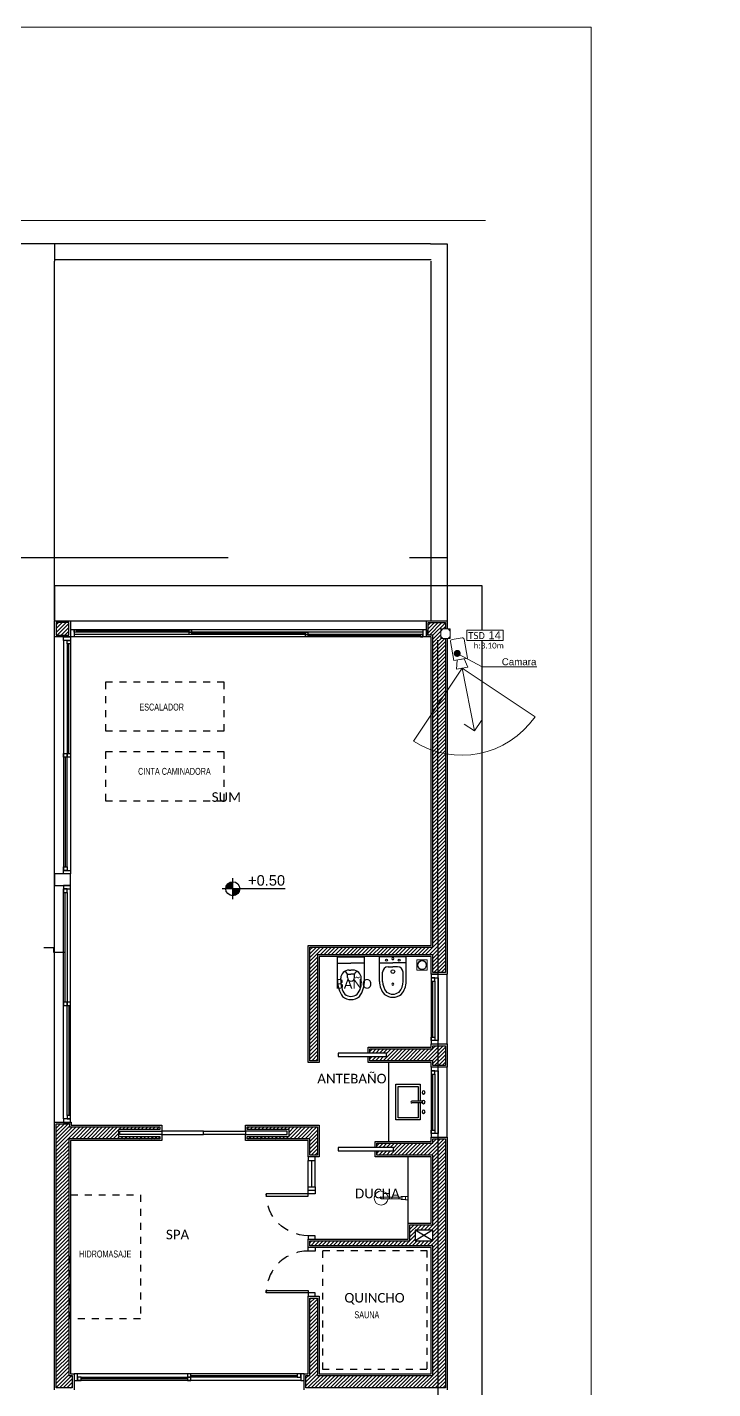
# Model space of a CAD drawing. Header units: millimetres. Extents: x 430 to 1353, y -204 to 152.
# Drawn here: x 660.64 to 670.47, y -101.97 to -82.44 of the extents above; entities that cross this region are included whole.
import ezdxf
from ezdxf import colors
from ezdxf.entities.mleader import LeaderData, LeaderLine
from ezdxf.enums import TextEntityAlignment as Align
from ezdxf.math import Vec2, Vec3

# ---------------------------------------------------------------- set-up
doc = ezdxf.new("R2010")
doc.units = ezdxf.units.MM
doc.linetypes.add('DASHED', pattern=[0.3, 0.17, -0.13])
doc.linetypes.add('HIDDENX3', pattern=[0.15, 0.1, -0.05])
doc.layers.get('0').update_dxf_attribs({"color": 250})
for name, color, linetype in [('AN - Designacion Corte 1-50', 252, 'Continuous'), ('AN - Designacion Nivel 1-50', 252, 'Continuous'), ('AR - Carpinteria', 252, 'Continuous'), ('AR - Equipamiento Fijo', 252, 'Continuous'), ('AR - Ht', 252, 'Continuous'), ('AR - Proyeccion', 252, 'DASHED'), ('AR - Vista 05', 252, 'Continuous'), ('AR - Vista 1', 252, 'Continuous'), ('AR - Vista 2', 252, 'Continuous'), ('AR - Vista 4', 252, 'Continuous'), ('ER-AA', 252, 'HIDDENX3'), ('ND- ESPACIOS', 253, 'Continuous')]:
    doc.layers.add(name, color=color, linetype=linetype)
for name, color, linetype, lineweight in [('ND-Cotas', 252, 'Continuous', 9), ('ND-GLOBAL_Notas', 252, 'Continuous', 9), ('ND-SD_Boca', 20, 'Continuous', 9), ('ND-SD_utp_cat6', 30, 'Continuous', 30), ('ND-texto', 251, 'Continuous', 15), ('ND-Texto2', 252, 'Continuous', 9)]:
    doc.layers.add(name, color=color, linetype=linetype, lineweight=lineweight)
doc.styles.add('1', font='arial.ttf')
doc.styles.add('1.50 txt especificaciones', font='tahoma.ttf', dxfattribs={"height": 0.075})
doc.styles.add('50-TXT', font='GOTHIC.TTF', dxfattribs={"width": 0.75, "height": 0.1})
doc.styles.add('Romans 1.100', font='ROMANS.shx', dxfattribs={"height": 0.15})
doc.styles.get("Standard").update_dxf_attribs({"font": 'arial.ttf'})
doc.styles.add('Texto Simbolos 1 50', font='arial.ttf', dxfattribs={"height": 0.15})

# ---------------------------------------------------------------- blocks, each defined once
blk = doc.blocks.new('Extracttor_de_aire')
for p, q in [((0, 0), (0, 0.15)), ((0, 0.15), (0.15, 0.15)), ((0.15, 0), (0, 0)), ((0.15, 0), (0.15, 0.15))]:
    blk.add_line(p, q)
for radius in [0.0649, 0.0607]:
    blk.add_circle((0.075, 0.075), radius)
blk = doc.blocks.new('Camara_UTP')
at = {"ltscale": 0.5}
for p, q in [((0.302, 0.099), (0.302, 0)), ((0.302, 0.05), (0.43, 0.083)), ((0.43, 0.083), (0.43, 0)), ((0.43, -0.083), (0.43, 0)), ((0.302, -0.05), (0.43, -0.083))]:
    blk.add_line(p, q, dxfattribs=at)
blk.add_lwpolyline([(0.026, 0.099), (0.302, 0.099), (0.302, -0.099), (0.026, -0.099, -0.414214), (0, -0.073), (0, 0.073, -0.414214)], format="xyb", close=True, dxfattribs=at)
blk = doc.blocks.new('Angulo camara')
for p, q in [((0, 0), (0.649, 0.649)), ((0.649, 0.649), (0.469, 0.649)), ((0.649, 0.649), (0.649, 0.469))]:
    blk.add_line(p, q)
blk.add_lwpolyline([(0, 1.258), (0, 0), (1.258, 0)])
blk.add_arc((-0.023, -0.023), 1.28, 1.0118, 88.9882)
blk = doc.blocks.new('Caja estanca 10x10')
blk.add_wipeout([(-0.069, 0.069), (0.068, 0.069), (0.068, -0.068), (-0.069, -0.068)])
for p, q in [((-0.038, 0.069), (-0.069, 0.038)), ((0.037, 0.069), (0.068, 0.038)), ((-0.038, -0.068), (-0.069, -0.037)), ((0.037, -0.068), (0.068, -0.037))]:
    blk.add_line(p, q)
blk.add_lwpolyline([(-0.069, 0.069), (0.068, 0.069), (0.068, -0.068), (-0.069, -0.068)], close=True)
blk = doc.blocks.new('_Dot')
at = {"color": 0, "linetype": 'ByBlock', "lineweight": -2}
blk.add_line((-0.5, 0), (-1, 0), dxfattribs=at)
at = {"color": 0, "linetype": 'ByBlock', "const_width": 0.5}
blk.add_lwpolyline([(-0.25, 0, 1), (0.25, 0, 1)], format="xyb", close=True, dxfattribs=at)
blk = doc.blocks.new('Designacion Nivel Planta 1 50')
h = blk.add_hatch(color=256)
h.dxf.hatch_style = 1
h.paths.add_polyline_path([(0, 0.1, 0.414214), (-0.1, 0), (0, 0)])
h.paths.add_polyline_path([(0.1, 0), (0, 0), (0, -0.1, 0.414214)])
for p, q in [((0.75, 0), (-0.15, 0)), ((0, -0.15), (0, 0.15))]:
    blk.add_line(p, q)
blk.add_circle((0, 0), 0.1)
at = {"style": 'Texto Simbolos 1 50'}
blk.add_attdef('NIVEL', text='', height=0.15, dxfattribs=at).set_placement((0.75, 0), align=Align.BOTTOM_RIGHT)
blk = doc.blocks.new('bacha')
for p, q in [((519.809, 72.68), (519.809, 72.832)), ((519.833, 72.68), (519.833, 72.832))]:
    blk.add_line(p, q)
for points in [[(519.809, 72.711), (519.565, 72.711), (519.565, 73.058), (520.076, 73.058), (520.076, 72.711), (519.833, 72.711)], [(519.809, 72.741), (519.595, 72.741), (519.595, 73.028), (520.046, 73.028), (520.046, 72.741), (519.833, 72.741)]]:
    blk.add_lwpolyline(points)
blk.add_arc((519.821, 72.831), 0.0121, 5.5464, 174.4536)
at = {"extrusion": (0, 0, -1)}
for centre in [(519.683, 72.661), (519.821, 72.661), (519.959, 72.661)]:
    blk.add_ellipse(centre, major_axis=(0.0235, 0), ratio=0.85, start_param=3.141593, end_param=9.424778, dxfattribs=at)
blk = doc.blocks.new('*U490')
blk.add_lwpolyline([(0.05, 0.1), (0.05, 0.7), (0.083, 0.7), (0.083, 0.1)], close=True)
for points in [[(0, 0), (0.05, 0), (0.05, 0.1), (0, 0.1)], [(0.7, 0), (0.65, 0), (0.65, 0.1), (0.7, 0.1)]]:
    blk.add_lwpolyline(points)
at = {"color": 8, "linetype": 'DASHED'}
blk.add_arc((0.05, 0.1), 0.6, 360, 90, dxfattribs=at)
blk = doc.blocks.new('*U494')
at = {"color": 8}
for p, q in [((1.625, 0.025), (0.1, 0.025)), ((1.675, 0.075), (3.2, 0.075))]:
    blk.add_line(p, q, dxfattribs=at)
at = {"layer": 'AR - Carpinteria'}
for p, q in [((0.05, 0.1), (3.25, 0.1)), ((0.05, 0), (3.25, 0)), ((0.1, 0.05), (1.625, 0.05)), ((3.2, 0.05), (1.675, 0.05))]:
    blk.add_line(p, q, dxfattribs=at)
for points in [[(0, 0), (0.05, 0), (0.05, 0.1), (0, 0.1)], [(0.05, 0), (0.1, 0), (0.1, 0.05), (0.05, 0.05)], [(1.675, 0.1), (1.625, 0.1), (1.625, 0.05), (1.675, 0.05)], [(1.625, 0), (1.675, 0), (1.675, 0.05), (1.625, 0.05)], [(3.25, 0.1), (3.2, 0.1), (3.2, 0.05), (3.25, 0.05)], [(3.25, 0), (3.3, 0), (3.3, 0.1), (3.25, 0.1)]]:
    blk.add_lwpolyline(points, close=True, dxfattribs=at)
blk = doc.blocks.new('*U493')
at = {"color": 8}
for p, q in [((1.675, 0.025), (0.1, 0.025)), ((1.725, 0.075), (3.3, 0.075))]:
    blk.add_line(p, q, dxfattribs=at)
at = {"layer": 'AR - Carpinteria'}
for p, q in [((0.05, 0.1), (3.35, 0.1)), ((0.05, 0), (3.35, 0)), ((0.1, 0.05), (1.675, 0.05)), ((3.3, 0.05), (1.725, 0.05))]:
    blk.add_line(p, q, dxfattribs=at)
for points in [[(0, 0), (0.05, 0), (0.05, 0.1), (0, 0.1)], [(0.05, 0), (0.1, 0), (0.1, 0.05), (0.05, 0.05)], [(1.725, 0.1), (1.675, 0.1), (1.675, 0.05), (1.725, 0.05)], [(1.675, 0), (1.725, 0), (1.725, 0.05), (1.675, 0.05)], [(3.35, 0.1), (3.3, 0.1), (3.3, 0.05), (3.35, 0.05)], [(3.35, 0), (3.4, 0), (3.4, 0.1), (3.35, 0.1)]]:
    blk.add_lwpolyline(points, close=True, dxfattribs=at)
blk = doc.blocks.new('*U495')
for p, q in [((0, 0.1), (5.1, 0.1)), ((0, 0.1), (0, 0)), ((0, 0), (5.1, 0)), ((0.05, 0.1), (0.05, 0)), ((0.05, 0.067), (5.05, 0.067)), ((0.05, 0.033), (5.05, 0.033)), ((5.05, 0.1), (5.05, 0)), ((5.1, 0.1), (5.1, 0))]:
    blk.add_line(p, q)
at = {"color": 8}
for p, q in [((0.083, 0.017), (1.7, 0.017)), ((1.733, 0.05), (3.367, 0.05)), ((3.4, 0.083), (5.017, 0.083))]:
    blk.add_line(p, q, dxfattribs=at)
for points in [[(0.083, 0), (0.05, 0), (0.05, 0.033), (0.083, 0.033)], [(1.7, 0.033), (1.733, 0.033), (1.733, 0.067), (1.7, 0.067)], [(1.7, 0), (1.733, 0), (1.733, 0.033), (1.7, 0.033)], [(3.367, 0.067), (3.4, 0.067), (3.4, 0.1), (3.367, 0.1)], [(3.367, 0.033), (3.4, 0.033), (3.4, 0.067), (3.367, 0.067)], [(5.017, 0.067), (5.05, 0.067), (5.05, 0.1), (5.017, 0.1)]]:
    blk.add_lwpolyline(points, close=True)
blk = doc.blocks.new('BIDE2-VS')
for p, q in [((-0.19, 0), (0.19, 0)), ((-0.19, -0.354), (-0.19, 0)), ((0.19, -0.354), (0.19, 0)), ((-0.19, -0.09), (0, -0.09)), ((-0.067, -0.146), (0, -0.146)), ((0.19, -0.09), (0, -0.09)), ((0.067, -0.146), (0, -0.146)), ((-0.145, -0.354), (-0.145, -0.224)), ((-0.145, -0.354), (-0.145, -0.327)), ((0.145, -0.354), (0.145, -0.224))]:
    blk.add_line(p, q)
for centre, radius in [((-0.09, -0.052), 0.015), ((0, -0.215), 0.026), ((0.09, -0.052), 0.015)]:
    blk.add_circle(centre, radius)
for centre, radius, start, end in [((-0.067, -0.224), 0.0781, 90, 180), ((0, -0.03), 0.015, 90, 270), ((0, -0.03), 0.015, 270, 90), ((0.067, -0.224), 0.0781, 0, 90), ((0.084, -0.354), 0.274, 180, 222.2256), ((0.084, -0.354), 0.229, 180, 221.3159), ((0, -0.393), 0.015, 90, 270), ((0, -0.393), 0.015, 270, 90), ((-0.084, -0.354), 0.229, 318.6841, 0), ((-0.084, -0.354), 0.274, 317.7744, 0), ((0, -0.39), 0.19, 231.2469, 270), ((0, -0.39), 0.145, 232.619, 270), ((0, -0.39), 0.145, 270, 307.381), ((0, -0.39), 0.19, 270, 308.7531)]:
    blk.add_arc(centre, radius, start, end)
blk = doc.blocks.new('INOD3-VS')
for p, q in [((-0.19, 0), (0.19, 0)), ((-0.19, -0.334), (-0.19, 0)), ((0.19, -0.334), (0.19, 0)), ((-0.19, -0.09), (0, -0.09)), ((-0.028, -0.19), (0, -0.19)), ((0.19, -0.09), (0, -0.09)), ((0.028, -0.19), (0, -0.19)), ((-0.145, -0.334), (-0.145, -0.307)), ((-0.05, -0.297), (-0.05, -0.247)), ((-0.05, -0.247), (0, -0.247)), ((0.05, -0.247), (0, -0.247)), ((0.05, -0.297), (0.05, -0.247)), ((0.145, -0.334), (0.145, -0.307))]:
    blk.add_line(p, q)
for centre, radius, start, end in [((-0.028, -0.307), 0.117, 90, 180), ((0.028, -0.307), 0.117, 0, 90), ((0.195, -0.344), 0.385, 178.5208, 215.4085), ((0.198, -0.345), 0.343, 178.2465, 213.5506), ((-0.095, -0.259), 0.0464, 14.8851, 92.9268), ((0, -0.297), 0.05, 180, 270), ((0, -0.297), 0.05, 270, 0), ((0.095, -0.259), 0.0464, 87.0732, 165.1149), ((-0.127, -0.365), 0.274, 321.8101, 6.3928), ((-0.192, -0.345), 0.383, 324.4734, 1.5973), ((0, -0.419), 0.19, 231.2469, 270), ((0, -0.419), 0.145, 232.619, 270), ((0, -0.419), 0.145, 270, 307.381), ((0, -0.419), 0.19, 270, 308.7531)]:
    blk.add_arc(centre, radius, start, end)
blk = doc.blocks.new('*U496')
at = {"color": 8}
blk.add_line((0.9, 0.025), (0.1, 0.025), dxfattribs=at)
at = {"layer": 'AR - Carpinteria'}
for p, q in [((0.05, 0.1), (0.95, 0.1)), ((0.05, 0), (0.95, 0)), ((0.1, 0.05), (0.9, 0.05))]:
    blk.add_line(p, q, dxfattribs=at)
for points in [[(0, 0), (0.05, 0), (0.05, 0.1), (0, 0.1)], [(0.05, 0), (0.1, 0), (0.1, 0.05), (0.05, 0.05)], [(0.95, 0), (0.9, 0), (0.9, 0.05), (0.95, 0.05)], [(0.95, 0), (1, 0), (1, 0.1), (0.95, 0.1)]]:
    blk.add_lwpolyline(points, close=True, dxfattribs=at)
blk = doc.blocks.new('PLANTA BAJA')
at = {"layer": 'AR - Ht', "true_color": 0x383838, "transparency": 33554610}
h = blk.add_hatch(dxfattribs=at)
h.set_pattern_fill('ANSI31', color=250, scale=0.012)
h.set_pattern_definition([(45, (-605.2518, -51.777135), (-0.0269407684, 0.0269407684), [])])
h.paths.add_polyline_path([(23.605, 24.735), (23.425, 24.735), (23.425, 24.69), (22.52, 24.69), (22.52, 24.63), (22.759, 24.63), (22.759, 24.58), (22.52, 24.58), (22.52, 24.52), (23.425, 24.52), (23.425, 24.45), (23.605, 24.45)])
h.paths.add_polyline_path([(18.205, 30.805), (18.025, 30.805), (18.025, 30.625), (18.205, 30.625)])
h.paths.add_polyline_path([(0.205, 16.225), (1.215, 16.225), (1.215, 16.405), (0.025, 16.405), (0.025, 10.52), (0.205, 10.52), (0.205, 11.89), (0.205, 13.002), (1.197, 13.002), (1.197, 13.068), (0.517, 13.068), (0.517, 13.118), (1.197, 13.118), (1.197, 13.182), (0.205, 13.182), (0.205, 14.957), (0.82, 14.957), (0.82, 15.077), (0.205, 15.077)])
h.paths.add_polyline_path([(4.45, 16.405), (2.165, 16.405), (2.165, 16.225), (3.625, 16.225), (3.625, 13.182), (2.638, 13.182), (2.638, 13.118), (3.318, 13.118), (3.318, 13.068), (2.638, 13.068), (2.638, 13.002), (3.625, 13.002), (3.625, 12.015), (3.805, 12.015), (3.805, 16.225), (4.45, 16.225)])
h.paths.add_polyline_path([(7.455, 16.405), (5.5, 16.405), (5.5, 16.225), (7.455, 16.225)])
h.paths.add_polyline_path([(7.34, 11.005), (3.805, 11.005), (3.805, 11.075), (3.625, 11.075), (3.625, 10.825), (4.155, 10.825), (4.155, 8.47), (3.625, 8.47), (3.625, 8.35), (4.275, 8.35), (4.275, 10.825), (7.22, 10.825), (7.22, 7.405), (7.225, 7.405), (7.225, 0.025), (7.405, 0.025), (7.405, 7.225), (7.475, 7.225), (7.475, 7.405), (7.34, 7.405)])
h.paths.add_polyline_path([(3.805, 7.405), (2.615, 7.405), (2.615, 7.815), (2.495, 7.815), (2.495, 7.405), (0.205, 7.405), (0.205, 7.96), (0.025, 7.96), (0.025, 0.025), (0.205, 0.025), (0.205, 7.225), (3.805, 7.225)])
h.paths.add_polyline_path([(11.69, 7.405), (9.89, 7.405), (9.725, 7.405), (9.725, 7.225), (11.69, 7.225)])
h.paths.add_polyline_path([(14.62, 11.005), (10.81, 11.005), (10.81, 10.825), (14.62, 10.825)])
h.paths.add_polyline_path([(18.225, 11.005), (15.875, 11.005), (15.875, 10.825), (18.055, 10.825), (18.055, 9.505), (17.475, 9.505), (17.475, 9.175), (17.215, 9.175), (17.215, 9.055), (18.055, 9.055), (18.055, 7.405), (17.47, 7.405), (17.47, 7.225), (18.035, 7.225), (18.195, 7.225), (18.22, 7.225), (18.22, 7.405), (18.175, 7.405), (18.175, 10.825), (18.225, 10.825)])
h.paths.add_polyline_path([(18.055, 9.425), (18.055, 9.175), (17.555, 9.175), (17.555, 9.425)], flags=16)
h.paths.add_polyline_path([(16.42, 7.405), (16.375, 7.405), (16.375, 9.95), (16.255, 9.95), (16.255, 7.405), (13.74, 7.405), (13.74, 7.225), (14.29, 7.225), (14.29, 5.415), (14.74, 5.415), (14.74, 7.225), (16.395, 7.225), (16.42, 7.225)])
h.paths.add_polyline_path([(23.605, 16.405), (21.57, 16.405), (21.57, 16.225), (23.425, 16.225), (23.425, 11.685), (19.375, 11.685), (19.375, 12.365), (19.255, 12.365), (19.17, 12.365), (19.17, 12.245), (19.255, 12.245), (19.255, 11.005), (19.165, 11.005), (19.165, 10.825), (19.375, 10.825), (19.375, 11.565), (23.425, 11.565), (23.425, 7.405), (21.57, 7.405), (21.57, 7.225), (23.605, 7.225)])
h.paths.add_polyline_path([(18.22, 16.405), (17.91, 16.405), (17.91, 16.225), (18.055, 16.225), (18.055, 12.25), (18.22, 12.25), (18.22, 12.36), (18.175, 12.36), (18.175, 16.225), (18.22, 16.225)])
h.paths.add_polyline_path([(21.77, 23.57), (20.762, 23.57), (20.762, 23.535), (21.362, 23.535), (21.362, 23.435), (20.762, 23.435), (20.762, 23.4), (21.66, 23.4), (21.66, 23.165), (21.77, 23.165)])
h.paths.add_polyline_path([(18.918, 23.535), (19.512, 23.535), (19.512, 23.57), (18.215, 23.57), (18.215, 23.615), (18.025, 23.615), (18.025, 19.825), (18.23, 19.825), (18.255, 19.825), (18.255, 20.005), (18.205, 20.005), (18.205, 23.4), (19.512, 23.4), (19.512, 23.435), (18.918, 23.435)])
h.paths.add_polyline_path([(23.605, 30.805), (23.355, 30.805), (23.355, 30.625), (23.425, 30.625), (23.425, 26.15), (21.66, 26.15), (21.66, 24.52), (21.77, 24.52), (21.77, 26.04), (23.425, 26.04), (23.425, 25.785), (23.605, 25.785)])
h.paths.add_polyline_path([(3.825, 20.005), (2.375, 20.005), (2.375, 20.055), (2.265, 20.055), (2.265, 20.005), (0.205, 20.005), (0.205, 20.055), (0.025, 20.055), (0.025, 19.825), (3.825, 19.825)])
h.paths.add_polyline_path([(5.605, 23.61), (5.425, 23.61), (5.425, 20.005), (5.375, 20.005), (5.375, 19.825), (5.4, 19.825), (5.605, 19.825)])
h.paths.add_polyline_path([(5.605, 30.805), (5.425, 30.805), (5.425, 30.625), (5.605, 30.625)])
h.paths.add_polyline_path([(0.21, 21.41), (0.21, 21.66), (0.36, 21.66), (0.36, 21.41)], flags=16)
h.paths.add_polyline_path([(0.435, 21.66), (2.265, 21.66), (2.265, 20.905), (2.375, 20.905), (2.375, 21.66), (4.055, 21.66), (4.055, 20.96), (4.165, 20.96), (4.165, 21.635), (4.165, 22.685), (4.015, 22.685), (4.015, 21.77), (1.965, 21.77), (1.965, 22.685), (1.815, 22.685), (1.815, 21.77), (0.42, 21.77), (0.205, 21.77), (0.205, 30.625), (0.275, 30.625), (0.275, 30.805), (0.23, 30.805), (0.025, 30.805), (0.025, 21.085), (0.205, 21.085), (0.205, 21.335), (0.435, 21.335)])
h.paths.add_polyline_path([(1.995, 8.74), (1.995, 9.055), (2.445, 9.055), (2.445, 8.74)], flags=16)
h.paths.add_polyline_path([(2.615, 9.035), (2.615, 9.175), (0.205, 9.175), (0.205, 9.47), (0.025, 9.47), (0.025, 9.035), (0.025, 9.01), (0.205, 9.01), (0.205, 9.055), (1.915, 9.055), (1.915, 8.66), (2.615, 8.66)])
h.paths.add_polyline_path([(23.425, 21.935), (23.17, 21.935), (23.17, 22.09), (23.425, 22.09)], flags=16)
h.paths.add_polyline_path([(23.605, 23.4), (23.425, 23.4), (23.425, 23.335), (22.62, 23.335), (22.62, 23.275), (22.859, 23.275), (22.859, 23.225), (22.62, 23.225), (22.62, 23.165), (23.425, 23.165), (23.425, 22.165), (23.095, 22.165), (23.095, 21.935), (21.795, 21.935), (21.66, 21.935), (21.66, 21.865), (21.795, 21.865), (23.425, 21.865), (23.425, 20.005), (21.77, 20.005), (21.77, 21.115), (21.66, 21.115), (21.66, 20.005), (21.605, 20.005), (21.605, 19.825), (21.64, 19.825), (23.605, 19.825)])
at = {"layer": 'AR - Carpinteria'}
for p, q in [((18.23, 30.83), (23.33, 30.83)), ((18, 23.635), (18, 30.6)), ((23.63, 24.76), (23.63, 25.76)), ((23.63, 23.425), (23.63, 24.425))]:
    blk.add_line(p, q, dxfattribs=at)
for points in [[(18.23, 27.2), (18, 27.2), (18, 27.035), (18.23, 27.035)], [(22.064, 24.58), (22.759, 24.58), (22.759, 24.63), (22.064, 24.63)], [(19.537, 23.46), (20.137, 23.46), (20.137, 23.51), (19.537, 23.51)], [(20.737, 23.46), (20.137, 23.46), (20.137, 23.51), (20.737, 23.51)], [(22.064, 23.225), (22.859, 23.225), (22.859, 23.275), (22.064, 23.275)]]:
    blk.add_lwpolyline(points, close=True, dxfattribs=at)
for points in [[(21.635, 23.14), (21.635, 23.09), (21.735, 23.09), (21.735, 23.14)], [(21.635, 22.71), (21.635, 23.09)], [(21.685, 23.09), (21.685, 22.71)], [(21.735, 22.71), (21.735, 23.09)], [(21.735, 22.66), (21.635, 22.66), (21.635, 22.71), (21.735, 22.71), (21.735, 22.66)]]:
    blk.add_lwpolyline(points, dxfattribs=at)
at = {"layer": 'AR - Equipamiento Fijo'}
blk.add_line((22.79, 24.495), (22.79, 23.36), dxfattribs=at)
at = {"layer": 'AR - Equipamiento Fijo', "color": 252, "lineweight": 9, "true_color": 0x858585, "transparency": 33554687}
for p, q in [((22.681, 22.651), (22.683, 22.651)), ((23.014, 22.57), (23.03, 22.57)), ((23.03, 22.53), (23.014, 22.53)), ((22.683, 22.45), (22.681, 22.45))]:
    blk.add_line(p, q, dxfattribs=at)
at = {"layer": 'AR - Equipamiento Fijo', "color": 252, "lineweight": 9, "true_color": 0x858585, "transparency": 33554687, "flags": 128}
for points in [[(22.987, 22.563), (22.987, 22.563), (22.987, 22.563), (22.987, 22.563), (22.987, 22.563), (22.987, 22.563), (22.987, 22.563), (22.987, 22.563), (22.987, 22.563), (22.986, 22.563), (22.986, 22.563), (22.985, 22.563), (22.985, 22.563), (22.984, 22.563), (22.984, 22.563), (22.983, 22.563), (22.982, 22.563), (22.981, 22.563), (22.98, 22.563), (22.979, 22.563), (22.978, 22.563), (22.977, 22.563), (22.976, 22.563), (22.974, 22.563), (22.973, 22.563), (22.971, 22.563), (22.97, 22.563), (22.968, 22.563), (22.967, 22.563), (22.965, 22.563), (22.964, 22.563), (22.962, 22.563), (22.96, 22.563), (22.958, 22.563), (22.956, 22.563), (22.955, 22.563), (22.953, 22.563), (22.951, 22.563), (22.949, 22.563), (22.947, 22.563), (22.945, 22.563), (22.943, 22.563), (22.941, 22.563), (22.939, 22.563), (22.937, 22.563), (22.741, 22.563), (22.741, 22.563), (22.739, 22.563), (22.737, 22.563), (22.735, 22.563), (22.733, 22.563), (22.731, 22.563), (22.729, 22.563), (22.727, 22.563), (22.725, 22.563), (22.723, 22.563), (22.721, 22.563), (22.719, 22.563), (22.717, 22.563), (22.715, 22.563), (22.714, 22.563), (22.712, 22.563), (22.71, 22.563), (22.709, 22.563), (22.707, 22.563), (22.706, 22.563), (22.704, 22.563), (22.703, 22.563), (22.702, 22.563), (22.7, 22.563), (22.699, 22.563), (22.698, 22.563), (22.697, 22.563), (22.696, 22.563), (22.695, 22.563), (22.694, 22.563), (22.693, 22.563), (22.693, 22.563), (22.692, 22.563), (22.692, 22.563), (22.683, 22.563)], [(22.987, 22.537), (22.987, 22.537), (22.987, 22.537), (22.987, 22.537), (22.986, 22.537), (22.986, 22.537), (22.986, 22.537), (22.985, 22.537), (22.984, 22.537), (22.984, 22.537), (22.983, 22.537), (22.982, 22.537), (22.981, 22.537), (22.98, 22.537), (22.979, 22.537), (22.978, 22.537), (22.977, 22.537), (22.976, 22.537), (22.975, 22.537), (22.973, 22.537), (22.972, 22.537), (22.97, 22.537), (22.969, 22.537), (22.967, 22.537), (22.966, 22.537), (22.964, 22.537), (22.962, 22.537), (22.961, 22.537), (22.959, 22.537), (22.957, 22.537), (22.955, 22.537), (22.953, 22.537), (22.951, 22.537), (22.949, 22.537), (22.947, 22.537), (22.945, 22.537), (22.944, 22.537), (22.942, 22.537), (22.94, 22.537), (22.938, 22.537), (22.937, 22.537), (22.741, 22.537), (22.739, 22.537), (22.737, 22.537), (22.735, 22.537), (22.733, 22.537), (22.731, 22.537), (22.729, 22.537), (22.727, 22.537), (22.725, 22.537), (22.723, 22.537), (22.721, 22.537), (22.719, 22.537), (22.717, 22.537), (22.716, 22.537), (22.714, 22.537), (22.712, 22.537), (22.711, 22.537), (22.709, 22.537), (22.707, 22.537), (22.706, 22.537), (22.704, 22.537), (22.703, 22.537), (22.702, 22.537), (22.7, 22.537), (22.699, 22.537), (22.698, 22.537), (22.697, 22.537), (22.696, 22.537), (22.695, 22.537), (22.694, 22.537), (22.694, 22.537), (22.693, 22.537), (22.692, 22.537), (22.692, 22.537), (22.692, 22.537), (22.683, 22.537)], [(22.969, 22.563), (22.969, 22.57), (23.014, 22.57)], [(23.014, 22.53), (22.969, 22.53), (22.969, 22.537)]]:
    blk.add_lwpolyline(points, dxfattribs=at)
blk.add_lwpolyline([(23.03, 22.526), (23.03, 22.574), (23.07, 22.574), (23.07, 22.526)], close=True, dxfattribs=at)
at = {"layer": 'AR - Equipamiento Fijo', "color": 252, "lineweight": 9, "true_color": 0x858585, "transparency": 33554687, "extrusion": (0, 0, -1)}
for centre, major_axis, start_param, end_param in [((22.681, 22.55), (0, 0.101), 3.141593, 6.283185), ((22.683, 22.55), (0, 0.101), 3.141593, 6.283185), ((22.683, 22.55), (0, 0.0125), 3.141593, 6.283185), ((22.683, 22.55), (0, 0.1), 0, 1.444986), ((22.683, 22.55), (0, 0.0125), 0, 0.150987), ((22.683, 22.55), (0, 0.0125), 2.990605, 3.141593), ((22.683, 22.55), (0, 0.101), 1.696607, 3.141593)]:
    blk.add_ellipse(centre, major_axis=major_axis, ratio=0.984808, start_param=start_param, end_param=end_param, dxfattribs=at)
at = {"layer": 'AR - Equipamiento Fijo', "color": 252, "lineweight": 9, "true_color": 0x858585, "transparency": 33554687}
for points in [[(22.692, 22.537), (22.69, 22.537), (22.687, 22.538), (22.683, 22.541), (22.68, 22.545), (22.679, 22.55), (22.68, 22.555), (22.683, 22.559), (22.687, 22.562), (22.69, 22.563), (22.692, 22.563)], [(22.692, 22.563), (22.692, 22.563), (22.693, 22.562), (22.693, 22.562)], [(22.693, 22.538), (22.693, 22.538), (22.692, 22.537), (22.692, 22.537)]]:
    blk.add_open_spline(points, degree=3, dxfattribs=at)
at = {"layer": 'AR - Proyeccion', "ltscale": 20}
blk.add_lwpolyline([(0, 30.83), (0, 31.74), (6.52, 31.74), (6.52, 20.03), (17.09, 20.03), (17.09, 31.74), (23.63, 31.74), (23.63, 30.83)], dxfattribs=at)
at = {"layer": 'AR - Vista 05'}
for p, q in [((23.4, 25.76), (23.63, 25.76)), ((18, 19.8), (18, 23.64)), ((18, 23.64), (18.24, 23.64)), ((18.24, 23.64), (18.24, 23.595)), ((18.24, 23.595), (19.537, 23.595)), ((18.938, 23.46), (18.938, 23.51)), ((18.938, 23.51), (19.537, 23.51)), ((19.537, 23.46), (18.938, 23.46)), ((19.537, 23.595), (19.537, 23.51)), ((19.537, 23.46), (19.537, 23.375)), ((20.737, 23.51), (20.737, 23.595)), ((20.737, 23.595), (21.795, 23.595)), ((21.337, 23.51), (20.737, 23.51)), ((20.737, 23.46), (21.337, 23.46)), ((20.737, 23.375), (20.737, 23.46)), ((21.337, 23.46), (21.337, 23.51)), ((21.795, 23.595), (21.795, 23.14)), ((19.537, 23.375), (18.23, 23.375)), ((18.23, 23.375), (18.23, 20.03)), ((21.635, 23.375), (20.737, 23.375)), ((21.635, 23.14), (21.635, 23.375)), ((21.795, 23.14), (21.635, 23.14)), ((23.07, 22.19), (23.07, 23.14)), ((18.23, 20.03), (18.28, 20.03)), ((18.28, 20.03), (18.28, 19.8))]:
    blk.add_line(p, q, dxfattribs=at)
blk.add_lwpolyline([(18, 30.6), (18, 30.83), (18.23, 30.83), (18.23, 30.6)], close=True, dxfattribs=at)
for points in [[(23.4, 25.76), (23.4, 26.015), (21.795, 26.015), (21.795, 24.495), (21.635, 24.495), (21.635, 26.175), (23.4, 26.175), (23.4, 30.6), (23.33, 30.6), (23.33, 30.83), (23.63, 30.83), (23.63, 25.76)], [(22.515, 24.63), (22.495, 24.63), (22.495, 24.715), (23.4, 24.715), (23.4, 24.76), (23.63, 24.76), (23.63, 24.425), (23.4, 24.425), (23.4, 24.495), (22.495, 24.495), (22.495, 24.58), (22.515, 24.58)], [(22.595, 23.275), (22.595, 23.36), (23.4, 23.36), (23.4, 23.425), (23.63, 23.425), (23.63, 19.8)], [(21.58, 19.8), (21.58, 20.03), (21.635, 20.03), (21.635, 21.14), (21.795, 21.14), (21.795, 20.03), (23.4, 20.03), (23.4, 21.84), (21.795, 21.84), (21.635, 21.84), (21.635, 21.96), (21.795, 21.96), (23.07, 21.96), (23.07, 22.19), (23.4, 22.19), (23.4, 23.14), (22.595, 23.14), (22.595, 23.225)]]:
    blk.add_lwpolyline(points, dxfattribs=at)
at = {"layer": 'AR - Vista 1'}
for p, q in [((23.425, 21.935), (23.17, 22.09)), ((23.42, 22.09), (23.17, 21.935))]:
    blk.add_line(p, q, dxfattribs=at)
blk.add_lwpolyline([(18.23, 19.3), (24.13, 19.3), (24.13, 30.83), (24.13, 31.33), (18, 31.33), (18, 30.83)], dxfattribs=at)
at = {"layer": 'AR - Vista 2'}
for p, q in [((19.315, 36.24), (0.23, 36.24)), ((18, 36.24), (18, 35.99)), ((23.4, 30.83), (23.4, 35.99))]:
    blk.add_line(p, q, dxfattribs=at)
for points in [[(23.39, 36.24), (19.315, 36.24)], [(23.39, 36.24), (23.63, 36.24), (23.63, 30.83)], [(23.4, 36.01), (18, 36.01)], [(18, 30.84), (18, 35.99)]]:
    blk.add_lwpolyline(points, dxfattribs=at)
at = {"layer": 'AR - Vista 4'}
for points in [[(18.205, 30.625), (18.205, 30.805), (18.025, 30.805), (18.025, 30.625)], [(23.605, 25.785), (23.425, 25.785), (23.425, 26.04), (21.77, 26.04), (21.77, 24.52), (21.66, 24.52), (21.66, 26.15), (23.425, 26.15), (23.425, 30.625), (23.355, 30.625), (23.355, 30.805), (23.605, 30.805)], [(18.918, 23.535), (18.918, 23.435), (19.512, 23.435), (19.512, 23.4), (18.205, 23.4), (18.205, 20.005), (18.255, 20.005), (18.255, 19.825), (18.23, 19.825), (18.025, 19.825), (18.025, 23.615), (18.215, 23.615), (18.215, 23.57), (19.512, 23.57), (19.512, 23.535)], [(20.762, 23.435), (21.362, 23.435), (21.362, 23.535), (20.762, 23.535), (20.762, 23.57), (21.77, 23.57), (21.77, 23.165), (21.66, 23.165), (21.66, 23.4), (20.762, 23.4)], [(23.425, 22.09), (23.17, 22.09), (23.17, 21.935), (23.425, 21.935)]]:
    blk.add_lwpolyline(points, close=True, dxfattribs=at)
for points in [[(22.52, 24.63), (22.52, 24.69), (23.425, 24.69), (23.425, 24.735), (23.605, 24.735), (23.605, 24.45), (23.425, 24.45), (23.425, 24.52), (22.52, 24.52), (22.52, 24.58)], [(22.62, 23.275), (22.62, 23.335), (23.425, 23.335), (23.425, 23.4), (23.605, 23.4), (23.605, 19.825), (21.64, 19.825), (21.605, 19.825), (21.605, 20.005), (21.66, 20.005), (21.66, 21.115), (21.77, 21.115), (21.77, 20.005), (23.425, 20.005), (23.425, 21.865), (21.795, 21.865), (21.66, 21.865), (21.66, 21.935), (21.795, 21.935), (23.095, 21.935), (23.095, 22.165), (23.425, 22.165), (23.425, 23.165), (22.62, 23.165), (22.62, 23.225)]]:
    blk.add_lwpolyline(points, dxfattribs=at)
at = {"layer": 'AR - Carpinteria', "xscale": -1}
blk.add_blockref('*U495', (23.33, 30.6), dxfattribs=at)
at = {"layer": 'AR - Carpinteria', "xscale": -1.000000000000024, "rotation": 90}
for name, p in [('*U493', (18.23, 30.6)), ('*U490', (21.735, 22.66))]:
    blk.add_blockref(name, p, dxfattribs=at)
at = {"layer": 'AR - Carpinteria'}
for name, p, rotation in [('*U493', (18.23, 23.635), 90), ('*U496', (23.4, 25.76), 270), ('*U496', (23.4, 24.425), 270), ('*U490', (21.735, 21.14), 90), ('*U494', (21.58, 20.03), 180)]:
    blk.add_blockref(name, p, dxfattribs=dict(at, rotation=rotation))
at = {"layer": 'AR - Equipamiento Fijo', "xscale": 1.01, "yscale": 1.01, "zscale": 1.01}
for name, p in [('INOD3-VS', (22.25, 26.012)), ('BIDE2-VS', (22.85, 26.015))]:
    blk.add_blockref(name, p, dxfattribs=at)
at = {"layer": 'AR - Equipamiento Fijo', "rotation": 90}
blk.add_blockref('bacha', (95.952, -495.895), dxfattribs=at)
blk = doc.blocks.new('Toma_Señal _Debil')
at = {"ltscale": 0.5}
blk.add_wipeout([(0, 0), (0.517, 0), (0.517, 0.15), (0, 0.15)], dxfattribs=at)
blk.add_lwpolyline([(0, 0), (0.517, 0), (0.517, 0.15), (0, 0.15)], close=True, dxfattribs=at)
at = {"ltscale": 0.5, "insert": (0.02, 0.02), "char_height": 0.1, "attachment_point": 7, "style": '1.50 txt especificaciones'}
blk.add_mtext_dynamic_manual_height_columns('TSD', width=0.22176, gutter_width=0.278, heights=[0.102], dxfattribs=at)
at = {"ltscale": 0.5, "style": '1'}
blk.add_attdef('00', text='', height=1, dxfattribs=at).set_placement((0.308, 0.021), (0.487, 0.021), align=Align.ALIGNED)

msp = doc.modelspace()

# ---------------------------------------------------------------- linework, layer by layer
at = {"layer": 'AN - Designacion Corte 1-50'}
msp.add_lwpolyline([(661.19, -95.715), (661.024, -95.715), (661.024, -95.647), (660.879, -95.647)], dxfattribs=at)
at = {"layer": 'ER-AA'}
for points in [[(661.764, -92.538), (663.464, -92.538), (663.464, -91.838), (661.764, -91.838), (661.764, -92.538)], [(661.764, -93.538), (663.464, -93.538), (663.464, -92.838), (661.764, -92.838), (661.764, -93.538)], [(661.267, -99.194), (662.267, -99.194), (662.267, -100.973), (661.264, -100.973), (661.267, -99.194)], [(664.881, -99.989), (666.371, -99.989), (666.371, -101.696), (664.878, -101.696), (664.881, -99.989)]]:
    msp.add_lwpolyline(points, dxfattribs=at)
at = {"layer": 'ND-GLOBAL_Notas'}
msp.add_lwpolyline([(641.065, -82.442), (668.729, -82.442), (668.729, -123.758), (641.065, -123.758)], close=True, dxfattribs=at)
at = {"layer": 'ND-texto'}
msp.add_line((642.269, -85.213), (667.214, -85.213), dxfattribs=at)

# ---------------------------------------------------------------- block references
at = {"layer": 'AN - Designacion Nivel 1-50'}
msp.add_blockref('Designacion Nivel Planta 1 50', (663.589, -94.801), dxfattribs=at).add_auto_attribs({'NIVEL': '+0.50'})
at = {"layer": 'AR - Vista 05'}
msp.add_blockref('PLANTA BAJA', (643.034, -121.788), dxfattribs=at)
at = {"layer": 'ND-Cotas'}
msp.add_blockref('Extracttor_de_aire', (666.228, -95.971), dxfattribs=at)
at = {"layer": 'ND-SD_Boca'}
for name, p, rotation in [('Camara_UTP', (666.804, -91.214), 279.6925583582803), ('Angulo camara', (666.876, -91.638), 236.3493687639188)]:
    msp.add_blockref(name, p, dxfattribs=dict(at, rotation=rotation))

# ---------------------------------------------------------------- texts
at = {"layer": 'ER-AA', "style": '50-TXT', "width": 0.75}
for s, p in [('ESCALADOR', (662.251, -92.245)), ('CINTA CAMINADORA', (662.232, -93.167)), ('HIDROMASAJE', (661.388, -100.091)), ('SAUNA', (665.333, -100.963))]:
    msp.add_text(s, height=0.1, dxfattribs=at).set_placement(p)
at = {"layer": 'ND- ESPACIOS', "char_height": 0.15, "attachment_point": 1, "rotation": 0.0046}
for s, insert in [('{\\fCalibri|b0|i0|c0|p34;\\H0.91667x;SUM}', (663.287, -93.417)), ('{\\fCalibri|b0|i0|c0|p34;\\H0.91667x;BAÑO}', (665.064, -96.097)), ('{\\fCalibri|b0|i0|c0|p34;\\H0.91667x;ANTEBAÑO}', (664.801, -97.456)), ('{\\fCalibri|b0|i0|c0|p34;\\H0.91667x;DUCHA}', (665.342, -99.104)), ('{\\fCalibri|b0|i0|c0|p34;\\H0.91667x;SPA}', (662.631, -99.693)), ('{\\fCalibri|b0|i0|c0|p34;\\H0.91667x;QUINCHO}', (665.189, -100.6))]:
    msp.add_mtext_dynamic_manual_height_columns(s, width=1.19182, gutter_width=10.176, heights=[0.357], dxfattribs=dict(at, insert=insert))
at = {"layer": 'ND-Cotas', "insert": (667.042, -91.272), "char_height": 0.09, "attachment_point": 1, "rotation": 0.0046}
msp.add_mtext_dynamic_manual_height_columns('{\\fCalibri|b0|i0|c0|p34;\\H0.91667x;h:3.10m}', width=0.67411, gutter_width=10.291, heights=[0.126], dxfattribs=at)

# ---------------------------------------------------------------- leaders
at = {"layer": 'ND-Texto2'}
ml = msp.add_multileader_mtext('Standard', dxfattribs=at)
ml.set_content('{\\fArial|b0|i0|c0|p34;Camara}', color=256, style='Romans 1.100')
ml.set_leader_properties(color=256, linetype='ByLayer', lineweight=-1)
ml.set_arrow_properties(name='DOT')
ml.build(insert=Vec2(0, 0))
ml.multileader.update_dxf_attribs({"text_left_attachment_type": 5, "text_right_attachment_type": 6, "dogleg_length": 0.00005, "arrow_head_size": 0.1})
ctx = ml.context
ctx.base_point, ctx.char_height, ctx.arrow_head_size, ctx.landing_gap_size, ctx.plane_origin = Vec3(667.245, -91.616), 0.1, 0.1, 0.2, Vec3(669.677, -87.416)
ctx.left_attachment, ctx.right_attachment = 5, 6
notes = []
notes.append((ctx, [(0, (1, 1, 0), (667.162, -91.616), (1, 0), 0.0829, [(0, [(666.807, -91.425)], 0, [])])]))
ctx.mtext.insert, ctx.mtext.rotation, ctx.mtext.width, ctx.mtext.defined_height, ctx.mtext.line_spacing_factor, ctx.mtext.flow_direction = Vec3(667.445, -91.495), 6.283185, 3.02496, 1.274, 0.9, 5
for ctx, leaders in notes:
    for number, flags, end, landing, length, lines in leaders:
        leader = LeaderData()
        leader.index, (leader.has_last_leader_line, leader.has_dogleg_vector, leader.attachment_direction) = number, flags
        leader.last_leader_point, leader.dogleg_vector, leader.dogleg_length = Vec3(end), Vec3(landing), length
        for number, points, colour, breaks in lines:
            line = LeaderLine()
            line.index, line.vertices, line.color, line.breaks = number, Vec3.list(points), colors.encode_raw_color(colour), breaks
            leader.lines.append(line)
        ctx.leaders.append(leader)

# ---------------------------------------------------------------- next in the draw order: block references
at = {"layer": 'ND-SD_Boca'}
msp.add_blockref('Caja estanca 10x10', (666.639, -91.144), dxfattribs=at)
ref = msp.add_blockref('Toma_Señal _Debil', (666.946, -91.241), dxfattribs=at)
ref.add_attrib('00', '14', dxfattribs={"layer": '0', "ltscale": 0.5, "height": 0.1148, "style": '1'}).set_placement((667.254, -91.221), (667.433, -91.221), align=Align.ALIGNED)

# ---------------------------------------------------------------- next in the draw order: linework, layer by layer
at = {"layer": 'ND-SD_utp_cat6'}
msp.add_lwpolyline([(666.523, -91.235), (666.533, -107.473), (666.449, -107.473)], dxfattribs=at)

doc.saveas('drawing.dxf')
